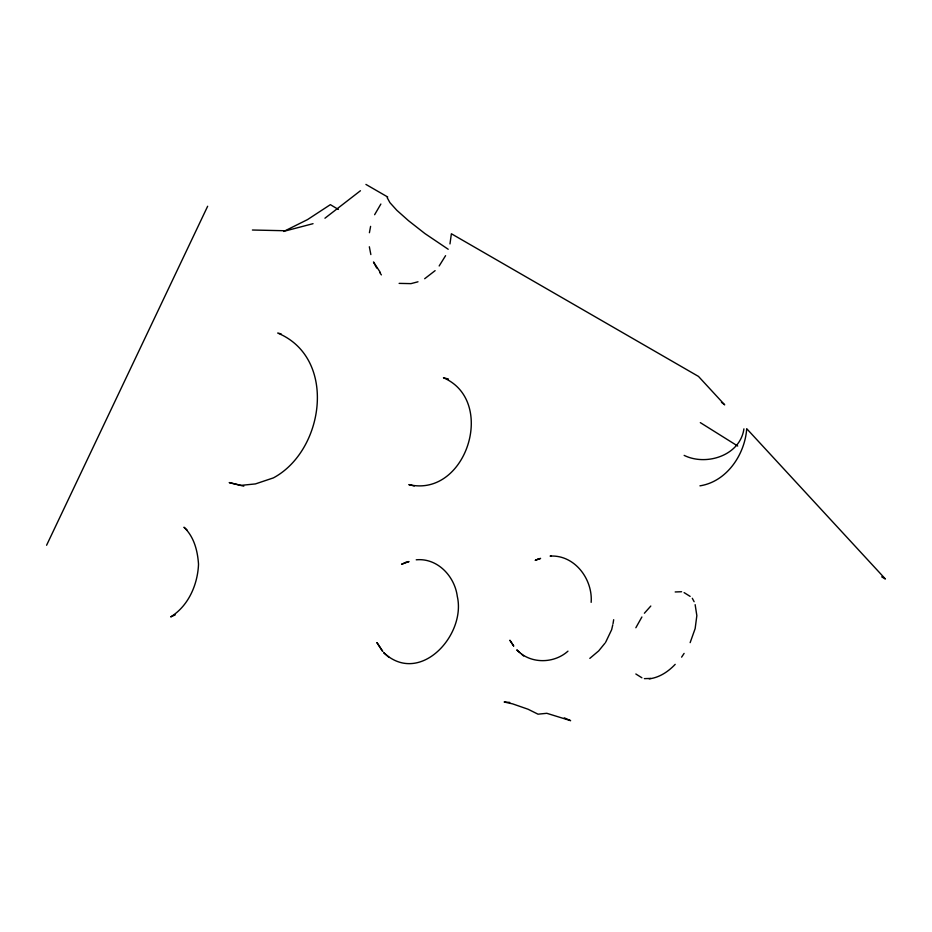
<?xml version="1.0" encoding="UTF-8"?>
<svg xmlns="http://www.w3.org/2000/svg" width="932" height="932" viewBox="0 0 932 932"><rect width="100%" height="100%" fill="white"/><g stroke="black" fill="none" stroke-linecap="round" stroke-linejoin="round"><path stroke-width="1.4" d="M743.911 428.871C740.206 455.503 706.351 466.338 684.158 455.387M613.023 623.706L613.675 619.71M369.41 232.72L370.598 226.371M612.755 624.894L611.66 629.671L605.695 642.183M449.97 243.928L451.379 233.757L698.487 376.423L724.7 404.838L721.438 402.321M690.146 642.637L695.144 628.599L696.845 615.644L695.144 604.658M46.6 545.243L207.65 206.252M635.845 627.749L641.892 616.984M374.629 214.71L380.873 204.038M439.17 265.97L445.578 255.671M681.607 657.142L684.1 653.402M605.054 643.08L598.693 650.897L589.816 658.388M644.385 613.233L650.804 606.033M675.187 664.353C668.232 671.692 659.425 677.564 649.22 678.846M324.942 218.216L360.451 190.734M424.677 278.726L435.116 270.653M567.961 651.153C553.794 663.922 530.168 664.12 516.806 649.884L519.73 652.505M283.712 231.462L307.513 219.603L330.359 204.656L338.339 209.432M175.228 614.887L170.696 616.891C188.287 606.021 197.479 585.051 198.493 564.885L198.504 564.011C197.561 550.567 194.054 536.832 183.965 527.232L187.029 529.97M313.036 223.68L286.007 230.763L252.409 230.018M418.002 281.79L410.965 283.631L399.129 283.375M699.944 485.84C726.797 481.669 744.913 454.501 746.718 428.697L885.4 578.993L881.684 576.85M550.987 555.891L550.125 556.089C574.706 554.657 592.88 579.215 591.156 602.352M675.187 591.96L681.607 591.738M644.385 678.636L650.804 678.426M416.231 559.806C437.551 557.767 454.746 576.36 457.297 596.41C466.326 635.205 419.528 686.383 383.728 652.668L389.063 657.444M509.769 702.437L504.154 702.006L512.658 703.881L528.048 709.229L538.02 714.18L546.816 713.306L570.617 720.657L564.303 717.861M243.788 486.166L229.202 482.59L240.945 485.374L255.426 483.918L273.391 477.895C324.406 450.505 337.582 357.946 277.654 333.027M278.819 333.318L281.138 333.912M448.467 379.044L443.457 377.775C497.152 400.783 466.315 498.154 408.845 484.605L414.286 485.98M737.713 446.032L700.316 422.627M365.927 184.42L387.665 196.978L387.199 197.701L389.949 202.687L396.834 210.306L408.496 220.686L424.91 233.559L448.21 249.263M684.1 592.612L690.146 596.398M635.845 673.987L641.892 677.774M521.687 654.252L523.633 656M379.755 272.61L381.386 274.893M380.419 272.575L373.487 261.997L376.668 267.997M692.301 598.274L694.13 601.711M370.854 254.564L369.34 246.77M405.863 562.369L401.587 564.256L409.043 561.565L405.863 562.369M538.288 559.002L535.189 560.377L540.595 558.419L538.288 559.002M513.649 645.958L509.967 640.354L513.649 645.958M382.668 651.352L377.006 642.719L382.668 651.352"/></g></svg>
